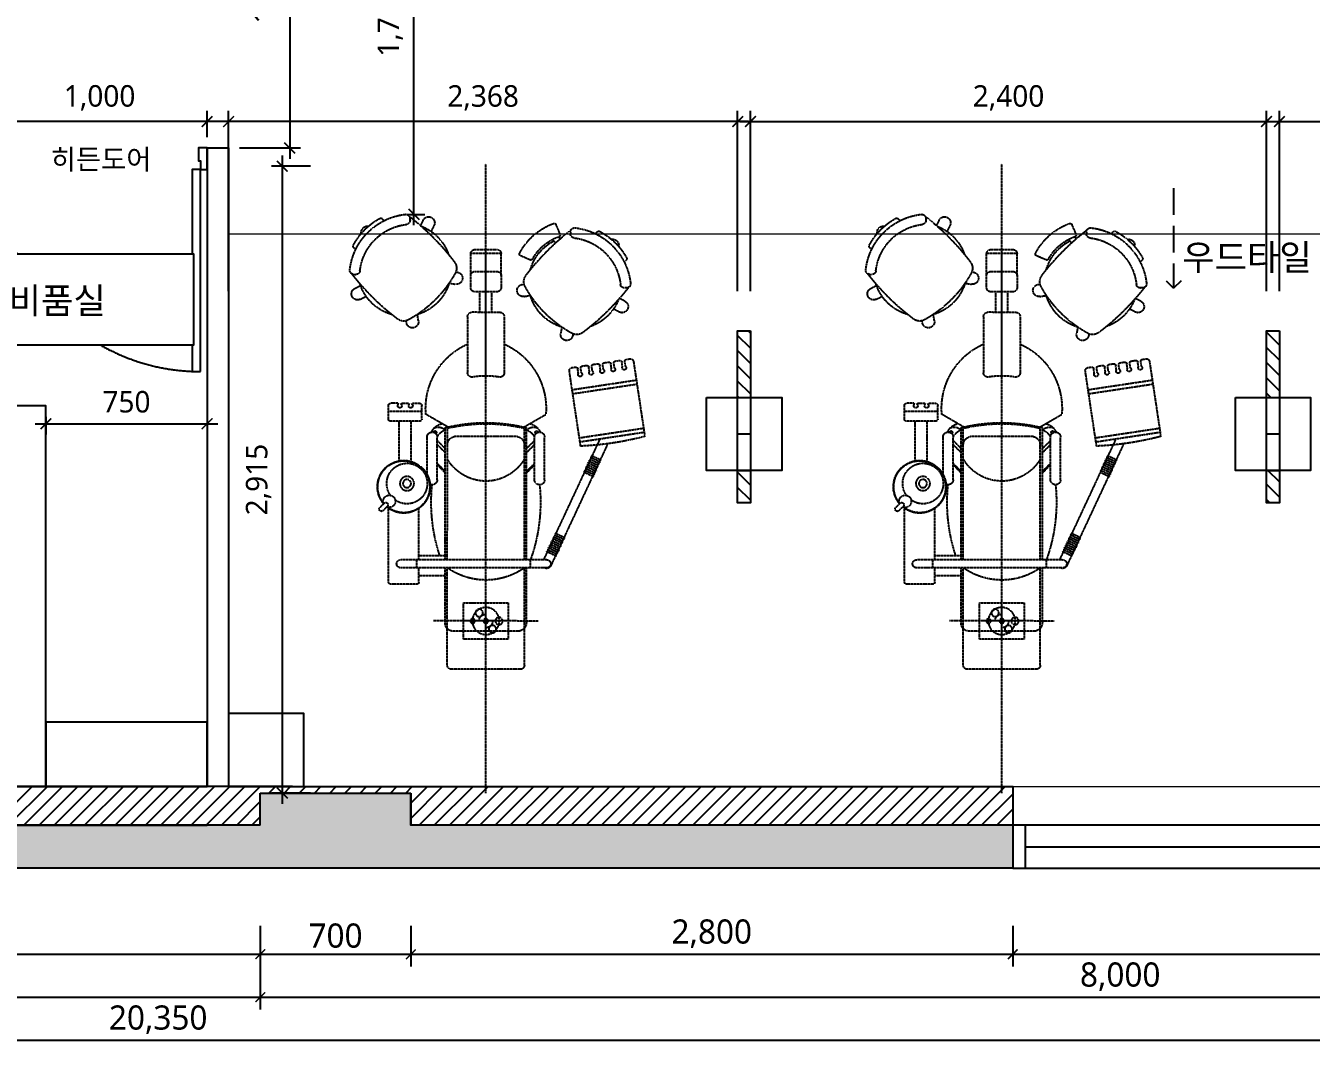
# Model space of a CAD drawing. Header units: metres. Extents: x 11578468 to 47831421, y -58341524 to -14256839.
# Drawn here: x 23877336 to 23883316, y -29069332 to -29064614 of the extents above; entities that cross this region are included whole.
import ezdxf
from ezdxf.enums import TextEntityAlignment as Align

# ---------------------------------------------------------------- set-up
doc = ezdxf.new("R2010")
doc.units = ezdxf.units.M
doc.header["$LTSCALE"] = 50
doc.header["$MEASUREMENT"] = 0
for name, pattern in [('CENTER2', [28.575, 19.05, -3.175, 3.175, -3.175]), ('CENTERX2', [4, 2.5, -0.5, 0.5, -0.5]), ('DASH', [0.35, 0.25, -0.1])]:
    doc.linetypes.add(name, pattern=pattern)
doc.layers.get('0').update_dxf_attribs({"linetype": 'CONTINUOUS'})
doc.layers.get('DEFPOINTS').update_dxf_attribs({"linetype": 'CONTINUOUS'})
for name, color, linetype in [('0-ELC TEXT', 7, 'CONTINUOUS'), ('3.기호.계단선', 30, 'CONTINUOUS'), ('CURTWALL', 4, 'CONTINUOUS'), ('TEX', 7, 'CONTINUOUS'), ('wall', 3, 'CONTINUOUS'), ('WIN', 4, 'CONTINUOUS'), ('家具', 251, 'CONTINUOUS'), ('가구', 6, 'CONTINUOUS'), ('에어컨', 30, 'DASH')]:
    doc.layers.add(name, color=color, linetype=linetype)
for name, color, linetype, lineweight in [('DIM', 7, 'CONTINUOUS', 15), ('ha', 8, 'CONTINUOUS', 5), ('wall2', 3, 'CONTINUOUS', 25)]:
    doc.layers.add(name, color=color, linetype=linetype, lineweight=lineweight)
doc.styles.add('HY 울릉도 L', font='malgun.ttf')
doc.styles.add('JT1', font='malgun.ttf')
doc.styles.add('N 맑은고딕', font='malgun.ttf')
doc.styles.add('맑은 고딕', font='malgun.ttf')
doc.dimstyles.new('JJ IN 45', dxfattribs={"dimscale": 45, "dimtxt": 2.5, "dimasz": 1, "dimexe": 1.25, "dimexo": 1.5, "dimtad": 1, "dimdec": 6, "dimlunit": 6, "dimtxsty": 'N 맑은고딕', "dimblk": 'ARCHTICK', "dimcen": 2.5, "dimclrd": 256, "dimclre": 256, "dimclrt": 256, "dimadec": 0, "dimazin": 0, "dimtfac": 1, "dimtdec": 6, "dimtix": 1, "dimtmove": 0, "dimatfit": 3, "dimldrblk": 'ARCHTICK', "dimfxl": 1, "dimarcsym": 0})
doc.dimstyles.new('사본 50', dxfattribs={"dimscale": 50, "dimtxt": 2, "dimasz": 1, "dimexe": 1, "dimexo": 1, "dimgap": 1, "dimtad": 1, "dimdec": 0, "dimrnd": 0.05, "dimdsep": 46, "dimlunit": 6, "dimtxsty": 'HY 울릉도 L', "dimblk": 'ARCHTICK', "dimcen": 2.5, "dimdle": 1, "dimclrd": 133, "dimclre": 133, "dimclrt": 30, "dimadec": 0, "dimazin": 0, "dimtfac": 1, "dimtdec": 0, "dimtix": 1, "dimtmove": 2, "dimatfit": 3, "dimldrblk": 'ARCHTICK', "dimfxl": 1, "dimlwd": -1, "dimlwe": -1, "dimarcsym": 0})
pattern_1 = [(45, (0, 50720), (-35.35533906, 35.35533906), [])]

# ---------------------------------------------------------------- blocks, each defined once
blk = doc.blocks.new('*U359')
at = {"layer": 'WIN', "linetype": 'Continuous'}
blk.add_line((60, 100), (3540, 100), dxfattribs=at)
for points in [[(0, 0), (3600, 0), (3600, 200), (0, 200)], [(0, 0), (60, 0), (60, 200), (0, 200)], [(3600, 0), (3540, 0), (3540, 200), (3600, 200)]]:
    blk.add_lwpolyline(points, close=True, dxfattribs=at)
blk = doc.blocks.new('_ArchTick')
at = {"color": 0, "linetype": 'ByBlock', "const_width": 0.15}
blk.add_lwpolyline([(-0.5, -0.5), (0.5, 0.5)], dxfattribs=at)
blk = doc.blocks.new('*D373')
at = {"layer": 'DEFPOINTS', "color": 0, "transparency": 16777216}
for p in [(23733202, -29144857), (23736002, -29144857), (23736002, -29145057)]:
    blk.add_point(p, dxfattribs=at)
at = {"layer": 'DIM', "lineweight": -2, "transparency": 16777216}
for p, q in [((23733202, -29144924.5), (23733202, -29145113.2)), ((23736002, -29144924.5), (23736002, -29145113.2)), ((23733202, -29145057), (23736002, -29145057))]:
    blk.add_line(p, q, dxfattribs=at)
at = {"layer": 'DIM', "lineweight": -2, "transparency": 16777216, "xscale": 45, "yscale": 45, "zscale": 45, "rotation": 180}
blk.add_blockref('_ArchTick', (23733202, -29145057), dxfattribs=at)
at = {"layer": 'DIM', "lineweight": -2, "transparency": 16777216, "xscale": 45, "yscale": 45, "zscale": 45}
blk.add_blockref('_ArchTick', (23736002, -29145057), dxfattribs=at)
at = {"layer": 'DIM', "transparency": 16777216, "insert": (23734602, -29144961.3), "char_height": 112.5, "attachment_point": 5, "style": 'N 맑은고딕'}
blk.add_mtext('2,800', dxfattribs=at)
blk = doc.blocks.new('*D374')
at = {"layer": 'DEFPOINTS', "color": 0, "transparency": 16777216}
for p in [(23736002, -29144857), (23736702, -29144857), (23736702, -29145057)]:
    blk.add_point(p, dxfattribs=at)
at = {"layer": 'DIM', "lineweight": -2, "transparency": 16777216}
for p, q in [((23736002, -29144924.5), (23736002, -29145113.2)), ((23736702, -29144924.5), (23736702, -29145113.2)), ((23736002, -29145057), (23736702, -29145057))]:
    blk.add_line(p, q, dxfattribs=at)
at = {"layer": 'DIM', "lineweight": -2, "transparency": 16777216, "xscale": 45, "yscale": 45, "zscale": 45, "rotation": 180}
blk.add_blockref('_ArchTick', (23736002, -29145057), dxfattribs=at)
at = {"layer": 'DIM', "lineweight": -2, "transparency": 16777216, "xscale": 45, "yscale": 45, "zscale": 45}
blk.add_blockref('_ArchTick', (23736702, -29145057), dxfattribs=at)
at = {"layer": 'DIM', "transparency": 16777216, "insert": (23736352, -29144970.8), "char_height": 112.5, "attachment_point": 5, "style": 'N 맑은고딕'}
blk.add_mtext('700', dxfattribs=at)
blk = doc.blocks.new('*D375')
at = {"layer": 'DEFPOINTS', "color": 0, "transparency": 16777216}
for p in [(23736702, -29144857), (23739502, -29144857), (23739502, -29145057)]:
    blk.add_point(p, dxfattribs=at)
at = {"layer": 'DIM', "lineweight": -2, "transparency": 16777216}
for p, q in [((23736702, -29144924.5), (23736702, -29145113.2)), ((23739502, -29144924.5), (23739502, -29145113.2)), ((23736702, -29145057), (23739502, -29145057))]:
    blk.add_line(p, q, dxfattribs=at)
at = {"layer": 'DIM', "lineweight": -2, "transparency": 16777216, "xscale": 45, "yscale": 45, "zscale": 45, "rotation": 180}
blk.add_blockref('_ArchTick', (23736702, -29145057), dxfattribs=at)
at = {"layer": 'DIM', "lineweight": -2, "transparency": 16777216, "xscale": 45, "yscale": 45, "zscale": 45}
blk.add_blockref('_ArchTick', (23739502, -29145057), dxfattribs=at)
at = {"layer": 'DIM', "transparency": 16777216, "insert": (23738102, -29144961.3), "char_height": 112.5, "attachment_point": 5, "style": 'N 맑은고딕'}
blk.add_mtext('2,800', dxfattribs=at)
blk = doc.blocks.new('*D376')
at = {"layer": 'DEFPOINTS', "color": 0, "transparency": 16777216}
for p in [(23739502, -29144857), (23743102, -29144857), (23743102, -29145057)]:
    blk.add_point(p, dxfattribs=at)
at = {"layer": 'DIM', "lineweight": -2, "transparency": 16777216}
for p, q in [((23739502, -29144924.5), (23739502, -29145113.2)), ((23743102, -29144924.5), (23743102, -29145113.2)), ((23739502, -29145057), (23743102, -29145057))]:
    blk.add_line(p, q, dxfattribs=at)
at = {"layer": 'DIM', "lineweight": -2, "transparency": 16777216, "xscale": 45, "yscale": 45, "zscale": 45, "rotation": 180}
blk.add_blockref('_ArchTick', (23739502, -29145057), dxfattribs=at)
at = {"layer": 'DIM', "lineweight": -2, "transparency": 16777216, "xscale": 45, "yscale": 45, "zscale": 45}
blk.add_blockref('_ArchTick', (23743102, -29145057), dxfattribs=at)
at = {"layer": 'DIM', "transparency": 16777216, "insert": (23741302, -29144961.3), "char_height": 112.5, "attachment_point": 5, "style": 'N 맑은고딕'}
blk.add_mtext('3,600', dxfattribs=at)
blk = doc.blocks.new('*D381')
at = {"layer": 'DEFPOINTS', "color": 0, "transparency": 16777216}
for p in [(23730852, -29144857), (23736002, -29144857), (23736002, -29145257)]:
    blk.add_point(p, dxfattribs=at)
at = {"layer": 'DIM', "lineweight": -2, "transparency": 16777216}
for p, q in [((23730852, -29144924.5), (23730852, -29145313.2)), ((23736002, -29144924.5), (23736002, -29145313.2)), ((23730852, -29145257), (23736002, -29145257))]:
    blk.add_line(p, q, dxfattribs=at)
at = {"layer": 'DIM', "lineweight": -2, "transparency": 16777216, "xscale": 45, "yscale": 45, "zscale": 45, "rotation": 180}
blk.add_blockref('_ArchTick', (23730852, -29145257), dxfattribs=at)
at = {"layer": 'DIM', "lineweight": -2, "transparency": 16777216, "xscale": 45, "yscale": 45, "zscale": 45}
blk.add_blockref('_ArchTick', (23736002, -29145257), dxfattribs=at)
at = {"layer": 'DIM', "transparency": 16777216, "insert": (23733427, -29145161), "char_height": 112.5, "attachment_point": 5, "style": 'N 맑은고딕'}
blk.add_mtext('5,150', dxfattribs=at)
blk = doc.blocks.new('*D382')
at = {"layer": 'DEFPOINTS', "color": 0, "transparency": 16777216}
for p in [(23736002, -29144857), (23744002, -29144857), (23744002, -29145257)]:
    blk.add_point(p, dxfattribs=at)
at = {"layer": 'DIM', "lineweight": -2, "transparency": 16777216}
for p, q in [((23736002, -29144924.5), (23736002, -29145313.2)), ((23744002, -29144924.5), (23744002, -29145313.2)), ((23736002, -29145257), (23744002, -29145257))]:
    blk.add_line(p, q, dxfattribs=at)
at = {"layer": 'DIM', "lineweight": -2, "transparency": 16777216, "xscale": 45, "yscale": 45, "zscale": 45, "rotation": 180}
blk.add_blockref('_ArchTick', (23736002, -29145257), dxfattribs=at)
at = {"layer": 'DIM', "lineweight": -2, "transparency": 16777216, "xscale": 45, "yscale": 45, "zscale": 45}
blk.add_blockref('_ArchTick', (23744002, -29145257), dxfattribs=at)
at = {"layer": 'DIM', "transparency": 16777216, "insert": (23740002, -29145161.3), "char_height": 112.5, "attachment_point": 5, "style": 'N 맑은고딕'}
blk.add_mtext('8,000', dxfattribs=at)
blk = doc.blocks.new('*D384')
at = {"layer": 'DEFPOINTS', "color": 0, "transparency": 16777216}
for p in [(23725352, -29144857), (23745702, -29144857), (23745702, -29145457)]:
    blk.add_point(p, dxfattribs=at)
at = {"layer": 'DIM', "lineweight": -2, "transparency": 16777216}
for p, q in [((23725352, -29144924.5), (23725352, -29145513.2)), ((23745702, -29144924.5), (23745702, -29145513.2)), ((23725352, -29145457), (23745702, -29145457))]:
    blk.add_line(p, q, dxfattribs=at)
at = {"layer": 'DIM', "lineweight": -2, "transparency": 16777216, "xscale": 45, "yscale": 45, "zscale": 45, "rotation": 180}
blk.add_blockref('_ArchTick', (23725352, -29145457), dxfattribs=at)
at = {"layer": 'DIM', "lineweight": -2, "transparency": 16777216, "xscale": 45, "yscale": 45, "zscale": 45}
blk.add_blockref('_ArchTick', (23745702, -29145457), dxfattribs=at)
at = {"layer": 'DIM', "transparency": 16777216, "insert": (23735527, -29145361.3), "char_height": 112.5, "attachment_point": 5, "style": 'N 맑은고딕'}
blk.add_mtext('20,350', dxfattribs=at)
blk = doc.blocks.new('rtyutut')
at = {"layer": '家具', "linetype": 'CENTERX2', "ltscale": 0.01}
for p, q in [((425185.6, -946947.7), (425230.6, -946649.4)), ((425204.2, -946950.5), (425249.2, -946652.2)), ((425560, -946699), (425210.5, -946646.3)), ((425409.3, -946981.4), (425454.3, -946683.1)), ((425428, -946984.2), (425472.9, -946685.9)), ((425534.4, -946750), (425556.2, -946753.3)), ((425534.4, -946750), (425538, -946750.5)), ((425536.5, -946736), (425558.3, -946739.3)), ((425536.5, -946736), (425540.2, -946736.5)), ((425569.1, -946731.4), (425571.6, -946714.4)), ((425839.5, -946739.3), (425851.3, -946762.1)), ((425901.3, -946730.7), (425900.9, -946740.2)), ((426021.3, -946742.2), (426030.4, -946733.1)), ((425526.7, -946801.3), (425530.3, -946801.8)), ((425526.7, -946801.3), (425548.5, -946804.6)), ((425528.8, -946787.3), (425532.4, -946787.8)), ((425528.8, -946787.3), (425550.6, -946790.6)), ((425561.3, -946782.7), (425564.2, -946764)), ((425789.2, -946765.2), (425803, -946792)), ((425177.3, -946818.5), (424609, -947083.5)), ((425195.2, -946857), (424636.8, -947117.4)), ((425080.1, -946915.8), (425058.2, -946868.8)), ((425088.7, -946911.9), (425066.8, -946864.9)), ((425097.2, -946907.9), (425075.3, -946860.9)), ((425105.8, -946903.9), (425083.9, -946856.9)), ((425114.3, -946899.9), (425092.4, -946852.9)), ((425122.9, -946895.9), (425101, -946848.9)), ((425519, -946852.5), (425522.6, -946853.1)), ((425519, -946852.5), (425540.8, -946855.8)), ((425521.1, -946838.6), (425524.7, -946839.1)), ((425521.1, -946838.6), (425542.9, -946841.9)), ((425545.9, -946885.2), (425548.7, -946866.6)), ((425553.6, -946833.9), (425556.4, -946815.3)), ((426153.5, -946876.7), (426162.7, -946867.5)), ((425046, -946931.8), (425024, -946884.8)), ((425054.5, -946927.8), (425032.6, -946880.8)), ((425063.1, -946923.8), (425041.1, -946876.8)), ((425071.6, -946919.8), (425049.7, -946872.8)), ((425511.3, -946903.8), (425514.9, -946904.4)), ((425511.3, -946903.8), (425533, -946907.1)), ((425513.4, -946889.8), (425517, -946890.4)), ((425513.4, -946889.8), (425535.1, -946893.1)), ((425538.1, -946936.5), (425541, -946917.9)), ((425165.6, -946944.7), (425515, -946997.4)), ((425503.5, -946955.1), (425507.1, -946955.6)), ((425503.5, -946955.1), (425525.3, -946958.4)), ((425505.6, -946941.1), (425509.2, -946941.7)), ((425505.6, -946941.1), (425527.4, -946944.4)), ((425530.8, -946985.1), (425533.2, -946969.1)), ((425687.3, -946980.6), (425680.2, -946981.7)), ((424693.5, -947096.2), (424671.5, -947049.2)), ((424702, -947092.2), (424680.1, -947045.2)), ((424710.5, -947088.2), (424688.6, -947041.2)), ((424719.1, -947084.2), (424697.2, -947037.2)), ((424727.6, -947080.2), (424705.7, -947033.2)), ((424736.2, -947076.2), (424714.3, -947029.2)), ((424744.7, -947072.3), (424722.8, -947025.3)), ((424753.3, -947068.3), (424731.4, -947021.3)), ((424761.8, -947064.3), (424739.9, -947017.3)), ((425719, -947032.7), (425689.3, -947037.6)), ((426138.8, -947049.1), (426129.6, -947040)), ((426139.9, -947045.9), (426131.2, -947041.5)), ((426152.5, -947040.6), (426195.9, -947059.2)), ((426162.6, -946992.1), (426153.2, -946992.5)), ((424599.1, -947102.7), (424599.1, -947781.6)), ((424636.8, -947102.7), (424636.8, -947781.6)), ((424676.4, -947104.1), (424654.4, -947057.1)), ((424684.9, -947100.1), (424663, -947053.1)), ((425254.1, -947208.8), (425313.1, -947106.6)), ((426114.5, -947096.5), (426106, -947092.2)), ((426126.3, -947076.7), (426111.5, -947061.9)), ((424352.1, -947142), (424352.1, -947629.2)), ((425009.3, -947112.2), (425207.3, -947112.2)), ((425009.3, -947159.3), (425207.3, -947159.3)), ((425040.4, -947197), (425078.1, -947159.3)), ((425047.1, -947197), (425084.8, -947159.3)), ((425134.7, -947197), (425172.4, -947159.3)), ((425153.6, -947197), (425191.3, -947159.3)), ((424127.7, -947225.3), (424127.7, -947545.9)), ((424146.5, -947206.5), (424314.2, -947206.5)), ((424304.9, -947230.5), (424304.9, -947541)), ((424314.2, -947206.5), (424599.1, -947206.5)), ((424344.5, -947197), (424599.1, -947197)), ((424599.1, -947178.2), (424636.8, -947178.2)), ((424636.8, -947197), (425251.3, -947197)), ((424636.8, -947206.5), (425104.7, -947206.5)), ((425104.7, -947206.5), (425248.7, -947206.5)), ((425861.5, -947208.2), (425866, -947178.4)), ((425917.4, -947216.8), (425918.8, -947207.6)), ((426031.6, -947180.5), (426050.3, -947223.9)), ((424436.9, -947281.9), (424267.2, -947281.9)), ((424267.2, -947281.9), (424267.2, -947489.3)), ((424436.9, -947489.3), (424436.9, -947281.9)), ((425210.1, -947240.1), (425210.1, -947531.3)), ((424352.1, -947291.3), (424352.1, -947480)), ((425768.8, -947300.8), (425505.5, -947300.8)), ((425787.6, -947319.6), (425787.6, -947451.6)), ((425883.3, -947333.8), (425883.3, -947437.5)), ((425958.7, -947314.9), (425902.1, -947314.9)), ((425958.7, -947314.9), (426060.6, -947314.9)), ((425977.6, -947437.5), (425977.6, -947333.8)), ((426060.6, -947314.9), (426060.6, -947456.3)), ((426079.5, -947437.5), (426079.5, -947333.8)), ((423552.1, -947385.6), (426478.9, -947385.6)), ((424257.7, -947385.6), (424446.4, -947385.6)), ((425502.3, -947385.6), (426059.5, -947385.6)), ((425787.6, -947357.3), (425883.3, -947357.3)), ((425787.6, -947413.9), (425883.3, -947413.9)), ((425902.1, -947456.3), (425958.7, -947456.3)), ((425958.7, -947456.3), (426060.6, -947456.3)), ((424267.2, -947489.3), (424436.9, -947489.3)), ((425768.8, -947470.5), (425505.5, -947470.5)), ((425923.3, -947556.9), (425918.5, -947527.1)), ((425975.5, -947525.2), (425974.3, -947518)), ((424146.5, -947564.8), (424312, -947564.8)), ((424312, -947564.8), (424599.1, -947564.8)), ((424336.5, -947574.2), (424599.1, -947574.2)), ((424561.4, -947574.2), (424561.4, -947696.8)), ((424636.8, -947564.8), (425104.7, -947564.8)), ((424636.8, -947574.2), (425251.3, -947574.2)), ((424655.7, -947574.2), (424655.7, -947696.8)), ((425040.4, -947574.2), (425078.1, -947611.9)), ((425047.1, -947574.2), (425084.8, -947611.9)), ((425104.7, -947564.8), (425248.7, -947564.8)), ((425134.7, -947574.2), (425172.4, -947611.9)), ((425153.6, -947574.2), (425191.3, -947611.9)), ((425254.1, -947562.4), (425313.1, -947664.6)), ((425009.3, -947611.9), (425207.3, -947611.9)), ((426190.8, -947627.1), (426164, -947640.9)), ((424523.7, -947706.2), (424523.7, -947828.8)), ((424533.1, -947696.8), (424599.1, -947696.8)), ((424599.1, -947706.2), (424636.8, -947706.2)), ((424636.8, -947696.8), (424876.2, -947696.8)), ((425033.4, -947659.1), (425207.3, -947659.1)), ((425281.3, -947692.9), (425281.3, -947829.3)), ((425290.7, -947683.4), (425354.6, -947683.2)), ((425326.3, -947683.3), (425326.8, -947838.6)), ((425364, -947692.6), (425364.1, -947726.5)), ((425747.9, -947699.3), (425777.6, -947703.9)), ((426216.7, -947677.4), (426191.5, -947690.4)), ((425093.8, -947732.8), (425281.3, -947732.8)), ((425358.6, -947728.5), (425362.3, -947728.4)), ((425358.7, -947742.6), (425362.3, -947742.6)), ((425364.2, -947744.5), (425364.3, -947777.1)), ((425739.3, -947755.3), (425748.4, -947756.7)), ((426225.3, -947739.1), (426215.9, -947738.8)), ((425096.9, -947789.4), (425281.3, -947789.4)), ((425358.8, -947779), (425362.4, -947779)), ((425358.8, -947793.1), (425362.5, -947793.1)), ((425364.4, -947795), (425364.5, -947828.9)), ((424533.1, -947838.2), (424876.2, -947838.2)), ((424885.1, -947844), (424865.1, -947864)), ((424899.8, -947858.7), (424879.7, -947878.7)), ((425290.8, -947838.8), (425355.1, -947838.4)), ((426213.9, -947859.2), (426222.9, -947868.2)), ((425848.4, -947969.5), (425862.2, -947942.7)), ((425898.7, -947995.4), (425912.5, -947968.6)), ((425964, -948000.5), (425963.6, -947991)), ((426079.4, -947991.4), (426088.5, -948000.6))]:
    blk.add_line(p, q, dxfattribs=at)
for centre, radius in [((424352.1, -947385.6), 62.9), ((424314.3, -947354.5), 17.2), ((424352.1, -947324.3), 17.2), ((424352.1, -947385.6), 10.8), ((424389.8, -947416.7), 17.2), ((424352.1, -947446.9), 10.8), ((424991.3, -947752.5), 33), ((424991.3, -947752.5), 18.9)]:
    blk.add_circle(centre, radius, dxfattribs=at)
for centre, radius, start, end in [((426584.6, -947006.1), 1420.4, 165.32787, 177.52206), ((425529.3, -946742.1), 9.43, 39.98277, 302.80201), ((425559.8, -946730), 9.43, 261.38458, 351.42497), ((425557.6, -946712.9), 14.1, 354.07747, 79.98935), ((426595.6, -947616.8), 1130.8, 127.74452, 142.89408), ((425814.4, -946752.3), 28.3, 27.26154, 207.26154), ((425919.7, -946741), 18.9, 177.64231, 263.54627), ((425920.1, -946731.5), 18.9, 83.68774, 177.64231), ((425890.1, -947003.3), 292.3, 6.31226, 83.68774), ((426037, -946739.8), 9.43, 60.84732, 135), ((425890.1, -947003.3), 311.2, 28.17646, 60.84732), ((425521.6, -946793.3), 9.43, 39.98277, 302.80201), ((425547.1, -946813.9), 9.43, 351.42497, 81.38458), ((425552, -946781.3), 9.43, 261.38458, 351.42497), ((425554.8, -946762.6), 9.43, 351.42497, 81.38458), ((425926.7, -946970.2), 216.9, 112.58069, 160.91759), ((425890.1, -947003.3), 245.2, 6.45373, 83.54627), ((426099.2, -946796), 28.3, 348.68025, 100.79535), ((425513.9, -946844.6), 9.43, 39.98277, 302.80201), ((425539.4, -946865.2), 9.43, 351.42497, 81.38458), ((425544.3, -946832.5), 9.43, 261.38458, 351.42497), ((426156, -946860.8), 9.43, 315, 28.17646), ((425506.2, -946895.9), 9.43, 39.98277, 302.80201), ((425531.6, -946916.4), 9.43, 351.42497, 81.38458), ((425536.6, -946883.8), 9.43, 261.38457, 351.42497), ((425498.4, -946947.2), 9.43, 39.98277, 302.80201), ((425516.8, -946983.3), 14.1, 262.86059, 352.86026), ((425523.9, -946967.7), 9.43, 351.42497, 81.38459), ((425528.8, -946935.1), 9.43, 261.38459, 351.42497), ((425684.7, -947009.6), 28.3, 99.26154, 279.26154), ((425731.4, -946963.1), 47.1, 142.89408, 208.79759), ((426173, -946720.4), 551, 208.79759, 241.20241), ((425276.5, -946297.7), 1130.8, 307.10592, 322.25548), ((426152.4, -946973.6), 18.9, 186.45373, 272.35769), ((426161.8, -946973.2), 18.9, 272.35769, 6.31226), ((425926.7, -946970.2), 216.9, 196.72134, 254.08434), ((425926.7, -946970.2), 226.3, 298.81205, 340.41104), ((426148.8, -947049.2), 9.43, 66.68894, 160.41104), ((424618, -947102.7), 21.2, 115, 207.26604), ((424618, -947102.7), 18.9, 90, 180), ((424618, -947102.7), 18.9, 0, 90), ((425340, -947434), 328.4, 23.9286, 94.69154), ((425926.7, -946970.2), 216.9, 285.58412, 332.67832), ((425926.7, -946970.2), 292.3, 297.89306, 339.79002), ((426192.1, -947067.9), 9.43, 339.79002, 66.68894), ((424904.7, -947924.9), 793.3, 84.13608, 109.73261), ((425009.3, -947135.8), 23.6, 90, 270), ((425207.3, -947135.8), 23.6, 270, 90), ((425177.1, -947220.7), 68.4, 21.36345, 63.76639), ((425229.9, -947149.5), 6.22, 215.42758, 85.87159), ((425203.1, -947195.6), 68.4, 12.06886, 66.20147), ((425207, -947163.4), 46.8, 316.21643, 21.42814), ((426040.3, -947176.7), 9.43, 118.81205, 203.31106), ((424146.5, -947225.3), 18.9, 90.00103, 179.99742), ((424345.2, -947237.9), 40.9, 89.0396, 169.48323), ((424854.5, -947385.6), 311.9, 144.94886, 215.05114), ((425210.1, -947385.6), 207.4, 120.27264, 239.72736), ((425169.9, -947247.4), 40.9, 10.31103, 90.9604), ((424487.5, -947385.6), 782, 346.75102, 13.23887), ((424487.5, -947385.6), 786.7, 346.12555, 13.86437), ((425889.4, -947212.5), 28.3, 171.26154, 351.26154), ((425930.3, -947161.9), 47.1, 241.20241, 307.10592), ((426059, -947220.2), 9.43, 203.31106, 297.89306), ((425505.5, -947319.6), 18.9, 90, 180), ((425106.4, -947385.6), 386.6, 349.77841, 10.22159), ((425768.8, -947319.6), 18.9, 0, 90), ((425902.1, -947333.8), 18.9, 90, 180), ((425958.7, -947333.8), 18.9, 0, 90), ((426060.6, -947333.8), 18.9, 0, 90), ((424352.1, -947385.6), 31.5, 90, 180), ((424352.1, -947385.6), 31.5, 270, 0), ((425505.5, -947451.6), 18.9, 180, 270), ((425768.8, -947451.6), 18.9, 270, 0), ((425902.1, -947437.5), 18.9, 180, 270), ((425958.7, -947437.5), 18.9, 270, 0), ((426060.6, -947437.5), 18.9, 270, 0), ((425340, -947337.3), 328.4, 265.30846, 336.0714), ((426235.7, -948010.9), 551, 118.79759, 151.20241), ((425946.4, -947522.6), 28.3, 9.26154, 189.26154), ((425993, -947569.3), 47.1, 52.89408, 118.79759), ((424146.5, -947545.9), 18.9, 179.99742, 270.00099), ((424340.9, -947538.4), 36.1, 184.11959, 262.95924), ((425169.9, -947523.9), 40.9, 269.0396, 349.58675), ((425177.1, -947550.6), 68.4, 296.23361, 338.63655), ((425203.1, -947575.6), 68.4, 293.79853, 347.92902), ((425207, -947607.8), 46.8, 338.57186, 43.78357), ((425985.9, -947764.5), 216.9, 106.72134, 164.08434), ((425339.2, -948433.5), 1130.8, 37.74452, 52.89408), ((425985.9, -947764.5), 216.9, 21.02795, 70.91759), ((424904.7, -946846.4), 793.3, 251.7081, 275.86392), ((424976.3, -947767.5), 122.6, 229.85807, 220.15026), ((424976.3, -947767.5), 120.7, 231.74102, 218.25652), ((425009.3, -947635.5), 23.6, 90, 205.05762), ((425207.3, -947635.5), 23.6, 270, 90), ((425229.9, -947621.8), 6.22, 274.12841, 144.57242), ((426203.8, -947652.2), 28.3, 297.26154, 117.26154), ((424533.1, -947706.2), 9.43, 90, 180), ((424991.3, -947752.5), 94.3, 234.52319, 215.47479), ((425290.7, -947692.9), 9.43, 90.20822, 180), ((425354.6, -947692.6), 9.43, 0.20506, 90.20506), ((425743.6, -947727.3), 28.3, 81.26154, 261.26154), ((425352.4, -947735.5), 9.43, 48.79544, 311.61468), ((425362.3, -947726.6), 1.89, 270.20506, 0.20506), ((425362.3, -947744.5), 1.89, 0.20506, 90.20506), ((425794.1, -947768.1), 47.1, 151.20241, 217.10592), ((425952.7, -947727.9), 245.2, 276.45373, 353.54627), ((425952.7, -947727.9), 292.3, 276.31226, 353.68774), ((426215.1, -947757.6), 18.9, 87.64231, 173.54627), ((426224.5, -947758), 18.9, 353.68774, 87.64231), ((424533.1, -947828.8), 9.43, 180, 270), ((424618, -947781.6), 18.9, 180, 270), ((424618, -947781.6), 18.9, 270, 0), ((424908.8, -947834.9), 28.3, 246.53399, 203.51361), ((425352.6, -947786.1), 9.43, 48.79544, 311.61468), ((425355.1, -947829), 9.43, 270.30362, 0.30362), ((425362.4, -947777.1), 1.89, 270.20506, 0.20506), ((425362.5, -947795), 1.89, 0.20506, 90.20506), ((426658.3, -947114.4), 1130.8, 217.10592, 232.25548), ((425985.9, -947764.5), 216.9, 195.58412, 252.4806), ((424872.4, -947871.4), 10.4, 135, 315), ((424892.4, -947851.4), 10.4, 315, 135), ((425290.7, -947829.3), 9.43, 180, 270.30046), ((425952.7, -947727.9), 311.2, 298.17646, 330.84732), ((426216.2, -947874.9), 9.43, 330.84732, 45), ((426160, -947937.1), 28.3, 258.68025, 10.79535), ((425873.6, -947982.5), 28.3, 152.73846, 332.73846), ((425982.4, -947990.3), 18.9, 96.45373, 182.35769), ((425982.8, -947999.7), 18.9, 182.35769, 276.31226), ((426095.2, -947993.9), 9.43, 225, 298.17646)]:
    blk.add_arc(centre, radius, start, end, dxfattribs=at)
blk = doc.blocks.new('*D2775')
at = {"layer": 'DEFPOINTS', "color": 0}
for p in [(23877180.2, -29065059.5), (23877180.2, -29065182.3), (23878180.2, -29065182.3)]:
    blk.add_point(p, dxfattribs=at)
at = {"layer": 'wall', "color": 133, "ltscale": 10}
for p, q in [((23877180.2, -29065132.3), (23877180.2, -29065009.5)), ((23878180.2, -29065132.3), (23878180.2, -29065009.5)), ((23878230.2, -29065059.5), (23877130.2, -29065059.5))]:
    blk.add_line(p, q, dxfattribs=at)
at = {"layer": 'wall', "color": 133, "xscale": 50, "yscale": 50, "zscale": 50, "rotation": 180}
blk.add_blockref('_ArchTick', (23877180.2, -29065059.5), dxfattribs=at)
at = {"layer": 'wall', "color": 133, "xscale": 50, "yscale": 50, "zscale": 50}
blk.add_blockref('_ArchTick', (23878180.2, -29065059.5), dxfattribs=at)
at = {"layer": 'wall', "color": 30, "ltscale": 10, "insert": (23877680.2, -29064949.2), "char_height": 100, "attachment_point": 5, "style": 'HY 울릉도 L'}
blk.add_mtext('1,000', dxfattribs=at)
blk = doc.blocks.new('*D2793')
at = {"layer": 'DEFPOINTS', "color": 0}
for p in [(23878711.7, -29065267), (23878529.8, -29068182.3), (23878711.1, -29068182.3)]:
    blk.add_point(p, dxfattribs=at)
at = {"layer": 'wall', "color": 133, "ltscale": 10}
for p, q in [((23878529.8, -29065217), (23878529.8, -29068232.3)), ((23878661.7, -29065267), (23878479.8, -29065267)), ((23878661.1, -29068182.3), (23878479.8, -29068182.3))]:
    blk.add_line(p, q, dxfattribs=at)
at = {"layer": 'wall', "color": 133, "xscale": 50, "yscale": 50, "zscale": 50}
for p, rotation in [((23878529.8, -29065267), 90), ((23878529.8, -29068182.3), 270)]:
    blk.add_blockref('_ArchTick', p, dxfattribs=dict(at, rotation=rotation))
at = {"layer": 'wall', "color": 30, "ltscale": 10, "insert": (23878419.5, -29066724.6), "char_height": 100, "attachment_point": 5, "rotation": 90, "style": 'HY 울릉도 L'}
blk.add_mtext('2,915', dxfattribs=at)
blk = doc.blocks.new('*D2850')
at = {"layer": 'DEFPOINTS', "color": 0}
for p in [(23879062.7, -29063692.3), (23879142.3, -29063692.3), (23879062.7, -29065491)]:
    blk.add_point(p, dxfattribs=at)
at = {"layer": 'wall', "color": 133, "ltscale": 10}
for p, q in [((23879142.3, -29065541), (23879142.3, -29063642.3)), ((23879112.7, -29063692.3), (23879192.3, -29063692.3)), ((23879112.7, -29065491), (23879192.3, -29065491))]:
    blk.add_line(p, q, dxfattribs=at)
at = {"layer": 'wall', "color": 133, "xscale": 50, "yscale": 50, "zscale": 50}
for p, rotation in [((23879142.3, -29063692.3), 90), ((23879142.3, -29065491), 270)]:
    blk.add_blockref('_ArchTick', p, dxfattribs=dict(at, rotation=rotation))
at = {"layer": 'wall', "color": 30, "ltscale": 10, "insert": (23879032, -29064591.6), "char_height": 100, "attachment_point": 5, "rotation": 90, "style": 'HY 울릉도 L'}
blk.add_mtext('1,799', dxfattribs=at)
blk = doc.blocks.new('*U788')
at = {"layer": 'WIN', "linetype": 'Continuous', "transparency": 33554687}
for points in [[(30, 1140), (30, 200), (70, 200), (70, 1140)], [(0, 200), (0, 100), (40, 100), (40, 160), (30, 160), (30, 200)], [(1000, 200), (1000, 100), (960, 100), (960, 160), (970, 160), (970, 200)]]:
    blk.add_lwpolyline(points, close=True, dxfattribs=at)
at = {"layer": 'WIN', "linetype": 'CENTER2', "ltscale": 20, "transparency": 33554687}
blk.add_arc((30, 200), 940, 0, 90, dxfattribs=at)
blk = doc.blocks.new('*D2912')
at = {"layer": 'DEFPOINTS', "color": 0}
for p in [(23878280.2, -29065059.5), (23878280.2, -29065898.5), (23880648.2, -29065898.5)]:
    blk.add_point(p, dxfattribs=at)
at = {"layer": 'wall', "color": 133, "ltscale": 10}
for p, q in [((23878280.2, -29065848.5), (23878280.2, -29065009.5)), ((23880648.2, -29065848.5), (23880648.2, -29065009.5)), ((23880698.2, -29065059.5), (23878230.2, -29065059.5))]:
    blk.add_line(p, q, dxfattribs=at)
at = {"layer": 'wall', "color": 133, "xscale": 50, "yscale": 50, "zscale": 50, "rotation": 180}
blk.add_blockref('_ArchTick', (23878280.2, -29065059.5), dxfattribs=at)
at = {"layer": 'wall', "color": 133, "xscale": 50, "yscale": 50, "zscale": 50}
blk.add_blockref('_ArchTick', (23880648.2, -29065059.5), dxfattribs=at)
at = {"layer": 'wall', "color": 30, "ltscale": 10, "insert": (23879464.2, -29064949.5), "char_height": 100, "attachment_point": 5, "style": 'HY 울릉도 L'}
blk.add_mtext('2,368', dxfattribs=at)
blk = doc.blocks.new('*D2913')
at = {"layer": 'DEFPOINTS', "color": 0}
for p in [(23883108.2, -29065059.5), (23880708.2, -29065898.5), (23883108.2, -29065898.5)]:
    blk.add_point(p, dxfattribs=at)
at = {"layer": 'wall', "color": 133, "ltscale": 10}
for p, q in [((23880708.2, -29065848.5), (23880708.2, -29065009.5)), ((23883108.2, -29065848.5), (23883108.2, -29065009.5)), ((23880658.2, -29065059.5), (23883158.2, -29065059.5))]:
    blk.add_line(p, q, dxfattribs=at)
at = {"layer": 'wall', "color": 133, "xscale": 50, "yscale": 50, "zscale": 50, "rotation": 180}
blk.add_blockref('_ArchTick', (23880708.2, -29065059.5), dxfattribs=at)
at = {"layer": 'wall', "color": 133, "xscale": 50, "yscale": 50, "zscale": 50}
blk.add_blockref('_ArchTick', (23883108.2, -29065059.5), dxfattribs=at)
at = {"layer": 'wall', "color": 30, "ltscale": 10, "insert": (23881908.2, -29064949.5), "char_height": 100, "attachment_point": 5, "style": 'HY 울릉도 L'}
blk.add_mtext('2,400', dxfattribs=at)
blk = doc.blocks.new('*D2914')
at = {"layer": 'DEFPOINTS', "color": 0}
for p in [(23885567.9, -29065059.5), (23883168.2, -29065898.5), (23885567.9, -29065898.5)]:
    blk.add_point(p, dxfattribs=at)
at = {"layer": 'wall', "color": 133, "ltscale": 10}
for p, q in [((23883168.2, -29065848.5), (23883168.2, -29065009.5)), ((23885567.9, -29065848.5), (23885567.9, -29065009.5)), ((23883118.2, -29065059.5), (23885617.9, -29065059.5))]:
    blk.add_line(p, q, dxfattribs=at)
at = {"layer": 'wall', "color": 133, "xscale": 50, "yscale": 50, "zscale": 50, "rotation": 180}
blk.add_blockref('_ArchTick', (23883168.2, -29065059.5), dxfattribs=at)
at = {"layer": 'wall', "color": 133, "xscale": 50, "yscale": 50, "zscale": 50}
blk.add_blockref('_ArchTick', (23885567.9, -29065059.5), dxfattribs=at)
at = {"layer": 'wall', "color": 30, "ltscale": 10, "insert": (23884368, -29064949.5), "char_height": 100, "attachment_point": 5, "style": 'HY 울릉도 L'}
blk.add_mtext('2,400', dxfattribs=at)
blk = doc.blocks.new('*D2918')
at = {"layer": 'DEFPOINTS', "color": 0}
for p in [(23877927.7, -29063692.3), (23878280.2, -29065182.3), (23878564.4, -29065182.3)]:
    blk.add_point(p, dxfattribs=at)
at = {"layer": 'wall', "color": 133, "ltscale": 10}
for p, q in [((23878564.4, -29063642.3), (23878564.4, -29065232.3)), ((23877977.7, -29063692.3), (23878614.4, -29063692.3)), ((23878330.2, -29065182.3), (23878614.4, -29065182.3))]:
    blk.add_line(p, q, dxfattribs=at)
at = {"layer": 'wall', "color": 133, "xscale": 50, "yscale": 50, "zscale": 50}
for p, rotation in [((23878564.4, -29063692.3), 90), ((23878564.4, -29065182.3), 270)]:
    blk.add_blockref('_ArchTick', p, dxfattribs=dict(at, rotation=rotation))
at = {"layer": 'wall', "color": 30, "ltscale": 10, "insert": (23878454.1, -29064437.3), "char_height": 100, "attachment_point": 5, "rotation": 90, "style": 'HY 울릉도 L'}
blk.add_mtext('1,490', dxfattribs=at)
blk = doc.blocks.new('hasdfaf')
at = {"layer": 'wall', "ltscale": 10}
h = blk.add_hatch(dxfattribs=at)
h.set_pattern_fill('_USER', color=256, scale=50, angle=45, pattern_type=0)
h.set_pattern_definition([(45, (2445, 50720), (-35.35533906, 35.35533906), [])])
h.paths.add_polyline_path([(23881822.7, -29054732.3), (23881822.7, -29054422.3), (23881762.7, -29054422.3), (23881762.7, -29054732.3)])
h.paths.add_polyline_path([(23881822.7, -29054082.3), (23881822.7, -29053932.3), (23881762.7, -29053932.3), (23881762.7, -29054082.3)])
at = {"layer": 'CURTWALL'}
blk.add_line((23881762.7, -29054252.3), (23881822.7, -29054252.3), dxfattribs=at)
blk.add_lwpolyline([(23881822.7, -29054082.3), (23881762.7, -29054082.3), (23881762.7, -29054422.3), (23881822.7, -29054422.3)], close=True, dxfattribs=at)
at = {"layer": 'wall', "ltscale": 10}
for p, q in [((23881762.7, -29054082.3), (23881822.7, -29054082.3)), ((23881762.7, -29054422.3), (23881822.7, -29054422.3))]:
    blk.add_line(p, q, dxfattribs=at)
blk.add_lwpolyline([(23881822.7, -29054732.3), (23881822.7, -29053932.3), (23881762.7, -29053932.3), (23881762.7, -29054732.3)], close=True, dxfattribs=at)
at = {"layer": '가구', "ltscale": 10}
blk.add_lwpolyline([(23881617.7, -29054422.3), (23881967.7, -29054422.3), (23881967.7, -29054082.3), (23881617.7, -29054082.3)], close=True, dxfattribs=at)
blk = doc.blocks.new('*D2993')
at = {"layer": 'DEFPOINTS', "color": 0}
for p in [(23877430.2, -29066382.3), (23878180.2, -29066382.3), (23878180.2, -29066465)]:
    blk.add_point(p, dxfattribs=at)
at = {"layer": 'wall', "color": 133, "ltscale": 10}
for p, q in [((23877380.2, -29066465), (23878230.2, -29066465)), ((23877430.2, -29066432.3), (23877430.2, -29066515)), ((23878180.2, -29066432.3), (23878180.2, -29066515))]:
    blk.add_line(p, q, dxfattribs=at)
at = {"layer": 'wall', "color": 133, "xscale": 50, "yscale": 50, "zscale": 50, "rotation": 180}
blk.add_blockref('_ArchTick', (23877430.2, -29066465), dxfattribs=at)
at = {"layer": 'wall', "color": 133, "xscale": 50, "yscale": 50, "zscale": 50}
blk.add_blockref('_ArchTick', (23878180.2, -29066465), dxfattribs=at)
at = {"layer": 'wall', "color": 30, "ltscale": 10, "insert": (23877805.2, -29066363.3), "char_height": 100, "attachment_point": 5, "style": 'HY 울릉도 L'}
blk.add_mtext('750', dxfattribs=at)
blk = doc.blocks.new('sdagdgds')
at = {"layer": 'ha', "transparency": 33554687}
h = blk.add_hatch(color=256, dxfattribs=at)
h.dxf.hatch_style = 1
h.paths.add_polyline_path([(23725502, -29128457), (23728302, -29128457), (23728302, -29132607), (23728502, -29132607), (23728502, -29128257), (23728302, -29128257), (23725302, -29128257), (23725302, -29132557), (23725502, -29132557)])
h.paths.add_polyline_path([(23728502, -29133657), (23728302, -29133657), (23728302, -29133757), (23725502, -29133757), (23725502, -29133657), (23725302, -29133657), (23725302, -29133757), (23724848.0976572, -29133757), (23724752, -29133757), (23724752, -29136507), (23725152, -29136507), (23725152, -29137657), (23725352, -29137657), (23725352, -29137507), (23727752, -29137507), (23727952, -29137507), (23727952, -29137307), (23725352, -29137307), (23725352, -29136507), (23727052, -29136507), (23727052, -29136707), (23727252, -29136707), (23727252, -29136507), (23727252, -29135757), (23727252, -29135707), (23727052, -29135707), (23727052, -29135757), (23727052, -29136307), (23725352, -29136307), (23724952, -29136307), (23724952, -29133957), (23727052, -29133957), (23727052, -29134507), (23727252, -29134507), (23727252, -29133957), (23728502, -29133957)])
h.paths.add_polyline_path([(23727952, -29138607), (23727752, -29138607), (23727752, -29139637), (23725352, -29139637), (23725352, -29139457), (23725152, -29139457), (23725152, -29140057), (23725352, -29140057), (23725352, -29139837), (23727752, -29139837), (23727752, -29139907), (23727952, -29139907), (23727952, -29139837)])
h.paths.add_polyline_path([(23727952, -29141007), (23727752, -29141007), (23727752, -29142007), (23725352, -29142007), (23725352, -29141857), (23725152, -29141857), (23725152, -29144557), (23725652, -29144557), (23725652, -29144657), (23729552, -29144657), (23729552, -29144457), (23725852, -29144457), (23725852, -29144357), (23725352, -29144357), (23725352, -29142207), (23727952, -29142207)])
h.paths.add_polyline_path([(23731552, -29144307), (23730852, -29144307), (23730852, -29144457), (23730732, -29144457), (23730732, -29144657), (23732052, -29144657), (23732052, -29144457), (23731552, -29144457)])
h.paths.add_polyline_path([(23739502, -29144457), (23736702, -29144457), (23736702, -29144307), (23736002, -29144307), (23736002, -29144457), (23733202, -29144457), (23733202, -29144657), (23739502, -29144657)])
h.paths.add_polyline_path([(23745902, -29143307), (23745702, -29143307), (23745702, -29144457), (23744702, -29144457), (23744702, -29144307), (23744002, -29144307), (23744002, -29144457), (23743102, -29144457), (23743102, -29144657), (23745902, -29144657)])
h.paths.add_polyline_path([(23745902, -29133157), (23745702, -29133157), (23745702, -29139657), (23745902, -29139657)])
h.paths.add_polyline_path([(23745902, -29140857), (23745702, -29140857), (23745702, -29142157), (23745902, -29142157)])
h.paths.add_polyline_path([(23744602, -29136307), (23743902, -29136307), (23743902, -29136657), (23744602, -29136657)])
h.paths.add_polyline_path([(23736702, -29136307), (23736002, -29136307), (23736002, -29136657), (23736702, -29136657)])
h.paths.add_polyline_path([(23731602, -29136307), (23730902, -29136307), (23730902, -29136657), (23731602, -29136657)])
h.paths.add_polyline_path([(23745902, -29130707), (23745702, -29130707), (23745702, -29131957), (23745902, -29131957)])
h.paths.add_polyline_path([(23745902, -29128257), (23743802, -29128257), (23743802, -29128457), (23743802, -29128707), (23744502, -29128707), (23744502, -29128457), (23745702, -29128457), (23745702, -29129607), (23745902, -29129607)])
h.paths.add_polyline_path([(23731602, -29128457), (23731602, -29128257), (23730902, -29128257), (23730902, -29130107), (23731102, -29130107), (23731102, -29128707), (23731602, -29128707)])
h.paths.add_polyline_path([(23736702, -29128257), (23736002, -29128257), (23736002, -29128457), (23736002, -29128707), (23736702, -29128707), (23736702, -29128457)])
at = {"layer": 'wall'}
for p, q in [((23736002, -29144457), (23736002, -29144307)), ((23736002, -29144307), (23736702, -29144307)), ((23736702, -29144307), (23736702, -29144457)), ((23736002, -29144457), (23733202, -29144457)), ((23739502, -29144457), (23736702, -29144457)), ((23739502, -29144457), (23739502, -29144657)), ((23739502, -29144657), (23733202, -29144657))]:
    blk.add_line(p, q, dxfattribs=at)
at = {"layer": 'WIN', "linetype": 'Continuous'}
blk.add_blockref('*U359', (23739502, -29144657), dxfattribs=at)
at = {"layer": 'DIM'}
for base, p1, p2, picture, middle in [((23745702, -29145457), (23725352, -29144857), (23745702, -29144857), '*D384', (23735527, -29145361.3138586991)), ((23736002, -29145257), (23730852, -29144857), (23736002, -29144857), '*D381', (23733427, -29145161.0081521794)), ((23736002, -29145057), (23733202, -29144857), (23736002, -29144857), '*D373', (23734602, -29144961.3138586991)), ((23736702, -29145057), (23736002, -29144857), (23736702, -29144857), '*D374', (23736352, -29144970.7525475509)), ((23744002, -29145257), (23736002, -29144857), (23744002, -29144857), '*D382', (23740002, -29145161.3138586991)), ((23739502, -29145057), (23736702, -29144857), (23739502, -29144857), '*D375', (23738102, -29144961.3138586991)), ((23743102, -29145057), (23739502, -29144857), (23743102, -29144857), '*D376', (23741302, -29144961.3138586991))]:
    dim = blk.add_linear_dim(base=base, p1=p1, p2=p2, dimstyle='JJ IN 45', dxfattribs=at)
    dim.commit()
    dim.dimension.update_dxf_attribs({"geometry": picture, "text_midpoint": middle})

msp = doc.modelspace()

# ---------------------------------------------------------------- hatches: boundary and pattern name
at = {"layer": 'wall', "ltscale": 10}
h = msp.add_hatch(dxfattribs=at)
h.set_pattern_fill('_USER', color=256, scale=50, angle=45, pattern_type=0)
h.set_pattern_definition(pattern_1)
h.paths.add_polyline_path([(23873277.7, -29068182.3), (23873277.7, -29068152.3), (23870177.7, -29068152.3), (23870177.7, -29068332.3), (23871977.7, -29068332.3), (23873157.7, -29068332.3), (23873277.7, -29068332.3)])
h.paths.add_polyline_path([(23878427.7, -29068182.3), (23878427.7, -29068152.3), (23878030.2, -29068152.3), (23877030.2, -29068152.3), (23876930.2, -29068152.3), (23873977.7, -29068152.3), (23873977.7, -29068332.3), (23878030.2, -29068332.3), (23878130.2, -29068332.3), (23878427.7, -29068332.3)])
h = msp.add_hatch(dxfattribs=at)
h.set_pattern_fill('_USER', color=256, scale=50, angle=45, pattern_type=0)
h.set_pattern_definition(pattern_1)
h.paths.add_polyline_path([(23881927.7, -29068152.3), (23878427.7, -29068152.3), (23878427.7, -29068182.3), (23879127.7, -29068182.3), (23879127.7, -29068332.3), (23881927.7, -29068332.3)])

# ---------------------------------------------------------------- linework, layer by layer
at = {"layer": 'ha'}
for p, q in [((23878280.2, -29065582.3), (23888127.7, -29065582.3)), ((23881927.7, -29068152.3), (23885527.7, -29068152.3))]:
    msp.add_line(p, q, dxfattribs=at)
at = {"layer": 'wall', "ltscale": 10}
msp.add_line((23878180.2, -29065182.3), (23878180.2, -29068152.3), dxfattribs=at)
for points in [[(23878180.2, -29065182.3), (23878280.2, -29065182.3), (23878280.2, -29068152.3)], [(23878577.7, -29068152.3), (23873977.7, -29068152.3), (23873977.7, -29068332.3), (23878180.2, -29068332.3)], [(23878577.7, -29068152.3), (23881927.7, -29068152.3), (23881927.7, -29068332.3), (23879127.7, -29068332.3), (23879127.7, -29068182.3)]]:
    msp.add_lwpolyline(points, dxfattribs=at)
at = {"layer": 'wall2'}
msp.add_line((23877430.2, -29068152.3), (23873127.7, -29068152.3), dxfattribs=at)
at = {"layer": '가구', "ltscale": 10}
for points in [[(23877030.2, -29068152.3), (23877430.2, -29068152.3), (23877430.2, -29066382.3), (23877030.2, -29066382.3)], [(23878280.2, -29068152.3), (23878630.2, -29068152.3), (23878630.2, -29067812.3), (23878280.2, -29067812.3)]]:
    msp.add_lwpolyline(points, close=True, dxfattribs=at)
msp.add_lwpolyline([(23877430.2, -29068152.3), (23878180.2, -29068152.3), (23878180.2, -29067852.3), (23877430.2, -29067852.3), (23877430.2, -29068152.3)], dxfattribs=at)
at = {"layer": '에어컨', "ltscale": 10}
for p in [(23882676.2, -29065369), (23882640.8, -29065799.6), (23882711.5, -29065799.6)]:
    msp.add_line(p, (23882676.2, -29065834.9), dxfattribs=at)

# ---------------------------------------------------------------- block references
at = {"layer": '3.기호.계단선'}
msp.add_blockref('sdagdgds', (142425.7, 76124.7), dxfattribs=at)
at = {"layer": 'wall', "ltscale": 10, "xscale": -1, "rotation": 180}
for p in [(-1114.5, -58120764.5), (1345.5, -58120764.5)]:
    msp.add_blockref('hasdfaf', p, dxfattribs=at)
at = {"layer": 'WIN', "linetype": 'Continuous', "rotation": 180}
msp.add_blockref('*U788', (23878180.2, -29065082.3), dxfattribs=at)
at = {"layer": '家具', "color": 251, "true_color": 0x636466, "xscale": -1, "rotation": 269.9896673978132}
for p in [(24826785.9, -29491905.2), (24829185.9, -29491905.2)]:
    msp.add_blockref('rtyutut', p, dxfattribs=at)

# ---------------------------------------------------------------- texts
at = {"layer": '0-ELC TEXT', "style": '맑은 고딕'}
msp.add_text('히든도어', height=93.33, rotation=0, dxfattribs=at).set_placement((23877687.2, -29065235.2), align=Align.MIDDLE_CENTER)
at = {"layer": 'TEX', "style": 'JT1'}
msp.add_text('우드타일', height=120, dxfattribs=at).set_placement((23882716.1, -29065751.1))

# ---------------------------------------------------------------- dimensions: what is measured, and where the dimension line sits
at = {"layer": 'wall', "ltscale": 10}
for base, p1, p2, angle, picture, middle in [((23878564.4, -29065182.3), (23877927.7, -29063692.3), (23878280.2, -29065182.3), 90, '*D2918', (23878454.1, -29064437.3)), ((23879142.3, -29063692.3), (23879062.7, -29065491), (23879062.7, -29063692.3), 90, '*D2850', (23879032, -29064591.6)), ((23877180.2, -29065059.5), (23878180.2, -29065182.3), (23877180.2, -29065182.3), 180, '*D2775', (23877680.2, -29064949.2)), ((23878529.8, -29068182.3), (23878711.7, -29065267), (23878711.1, -29068182.3), 90, '*D2793', (23878419.5, -29066724.6))]:
    dim = msp.add_linear_dim(base=base, p1=p1, p2=p2, angle=angle, dimstyle='사본 50', dxfattribs=at)
    dim.commit()
    dim.dimension.update_dxf_attribs({"geometry": picture, "text_midpoint": middle})
for base, p1, p2, picture, middle in [((23878280.2, -29065059.5), (23880648.2, -29065898.5), (23878280.2, -29065898.5), '*D2912', (23879464.2, -29064949.5)), ((23883108.2, -29065059.5), (23880708.2, -29065898.5), (23883108.2, -29065898.5), '*D2913', (23881908.2, -29064949.5)), ((23885567.9, -29065059.5), (23883168.2, -29065898.5), (23885567.9, -29065898.5), '*D2914', (23884368, -29064949.5)), ((23878180.2, -29066465), (23877430.2, -29066382.3), (23878180.2, -29066382.3), '*D2993', (23877805.2, -29066363.3))]:
    dim = msp.add_linear_dim(base=base, p1=p1, p2=p2, dimstyle='사본 50', dxfattribs=at)
    dim.commit()
    dim.dimension.update_dxf_attribs({"geometry": picture, "text_midpoint": middle})

# ---------------------------------------------------------------- next in the draw order: wipeouts: each hides what was drawn before it
msp.add_wipeout([(23877100.2, -29065675), (23878117.3, -29065675), (23878117.3, -29066099.5), (23877100.2, -29066099.5)]).dxf.layer = 'wall'

# ---------------------------------------------------------------- next in the draw order: linework, layer by layer
at = {"layer": 'TEX'}
msp.add_lwpolyline([(23877100.2, -29065675), (23878117.3, -29065675), (23878117.3, -29066099.5), (23877100.2, -29066099.5)], close=True, dxfattribs=at)

# ---------------------------------------------------------------- next in the draw order: texts
at = {"layer": 'TEX', "style": 'JT1'}
msp.add_text('비품실', height=120, dxfattribs=at).set_placement((23877257.3, -29065952.5))

doc.saveas('drawing.dxf')
